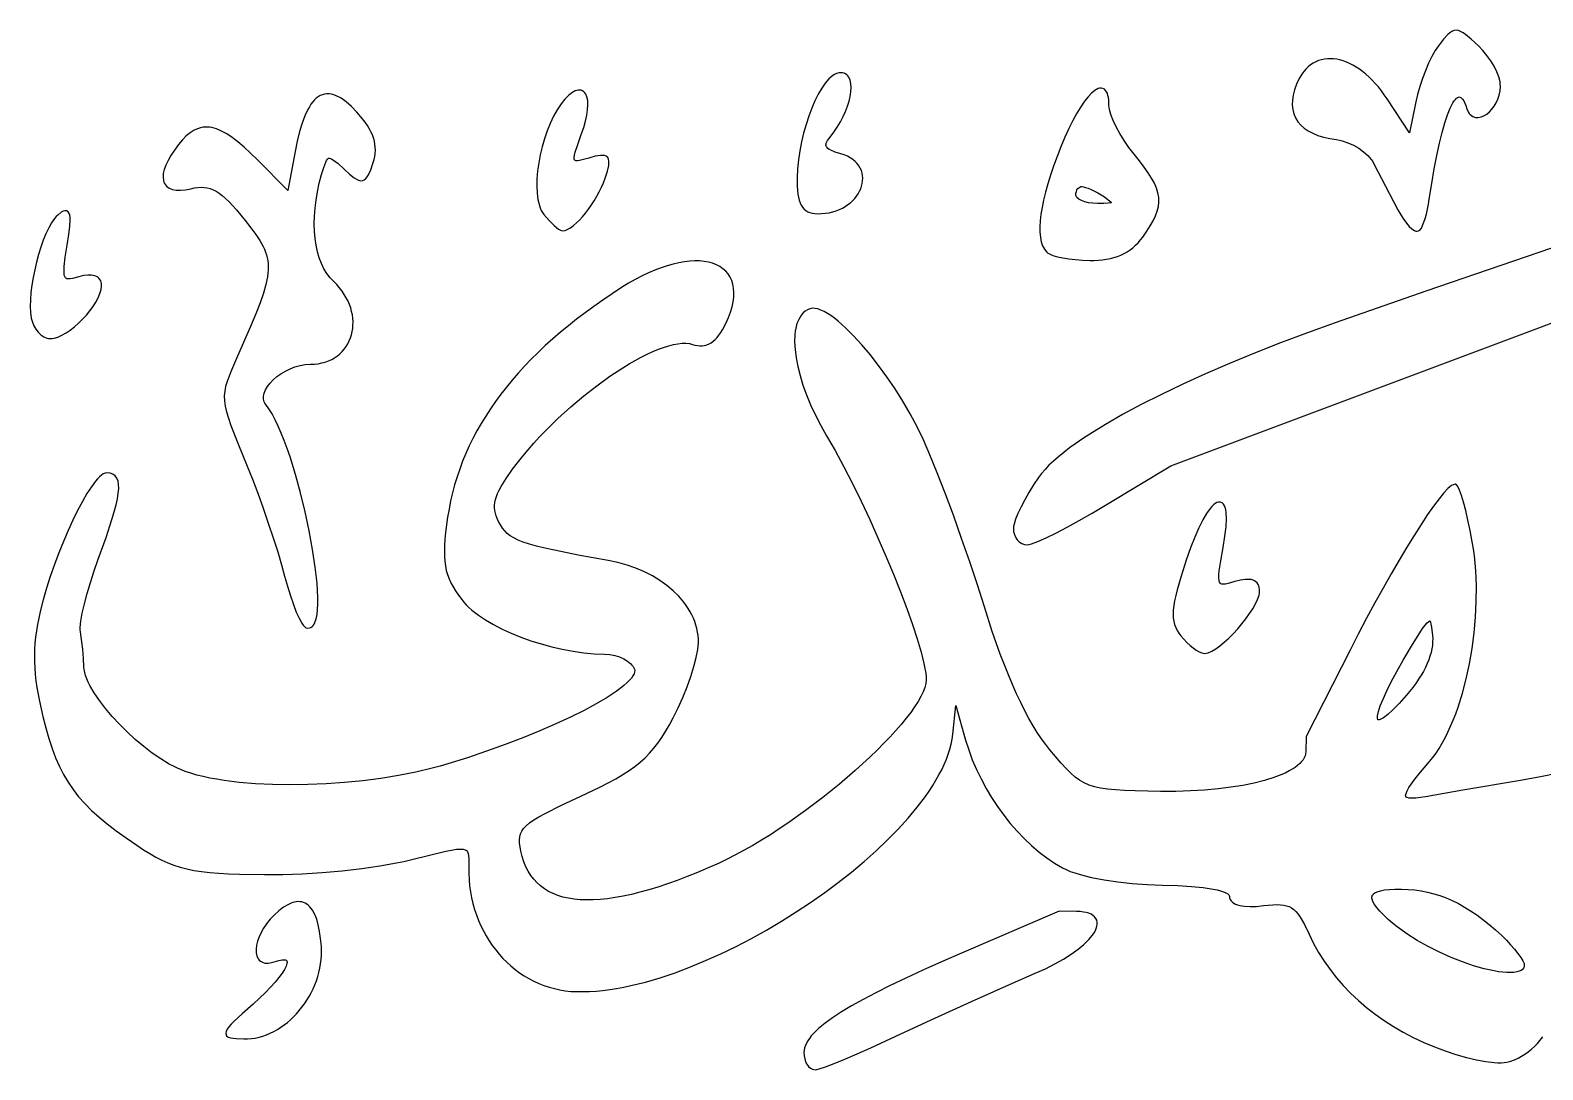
# Model space of a CAD drawing. Extents: x -592 to 638, y 287 to 852.
# Drawn here: x -483.6 to -407.8, y 498.1 to 550.2 of the extents above; entities that cross this region are included whole.
import ezdxf

# ---------------------------------------------------------------- set-up
doc = ezdxf.new("R2010")
doc.units = 0
doc.layers.add('COUCHE_1', color=18, linetype='CONTINUOUS')

msp = doc.modelspace()

# ---------------------------------------------------------------- linework, layer by layer
at = {"layer": 'COUCHE_1'}
for points in [[(-412.021, 550.156), (-412.135, 550.172), (-412.248, 550.158), (-412.355, 550.116), (-412.456, 550.049), (-412.556, 549.96), (-412.765, 549.724), (-413.018, 549.397), (-413.181, 549.153), (-413.348, 548.855), (-413.513, 548.516), (-413.671, 548.145), (-413.819, 547.755), (-413.952, 547.355), (-414.066, 546.958), (-414.156, 546.575), (-414.473, 545.027), (-415.589, 546.728), (-415.732, 546.938), (-415.88, 547.138), (-416.03, 547.327), (-416.184, 547.504), (-416.339, 547.67), (-416.497, 547.824), (-416.657, 547.967), (-416.818, 548.098), (-416.98, 548.217), (-417.142, 548.325), (-417.306, 548.42), (-417.469, 548.504), (-417.632, 548.575), (-417.794, 548.634), (-417.955, 548.681), (-418.116, 548.715), (-418.274, 548.737), (-418.43, 548.745), (-418.584, 548.741), (-418.735, 548.723), (-418.882, 548.692), (-419.026, 548.648), (-419.164, 548.59), (-419.298, 548.518), (-419.426, 548.434), (-419.548, 548.336), (-419.663, 548.224), (-419.772, 548.1), (-419.873, 547.962), (-419.966, 547.811), (-420.051, 547.648), (-420.128, 547.471), (-420.227, 547.192), (-420.295, 546.925), (-420.334, 546.67), (-420.343, 546.427), (-420.32, 546.196), (-420.267, 545.978), (-420.182, 545.775), (-420.067, 545.587), (-419.921, 545.416), (-419.747, 545.261), (-419.544, 545.124), (-419.314, 545.004), (-419.056, 544.9), (-418.772, 544.812), (-418.461, 544.741), (-418.126, 544.687), (-417.983, 544.663), (-417.844, 544.63), (-417.559, 544.535), (-417.28, 544.409), (-417.015, 544.255), (-416.772, 544.08), (-416.559, 543.888), (-416.468, 543.79), (-416.386, 543.689), (-416.316, 543.587), (-416.257, 543.482), (-415.681, 542.362), (-415.048, 541.165), (-414.905, 540.916), (-414.76, 540.692), (-414.617, 540.498), (-414.479, 540.338), (-414.347, 540.214), (-414.223, 540.132), (-414.155, 540.106), (-414.086, 540.096), (-414.013, 540.109), (-413.95, 540.15), (-413.877, 540.249), (-413.811, 540.381), (-413.746, 540.547), (-413.684, 540.741), (-413.624, 540.96), (-413.568, 541.198), (-413.519, 541.448), (-413.478, 541.704), (-413.359, 542.496), (-413.234, 543.229), (-413.105, 543.9), (-412.972, 544.508), (-412.837, 545.052), (-412.7, 545.528), (-412.563, 545.934), (-412.426, 546.268), (-412.292, 546.528), (-412.228, 546.627), (-412.166, 546.707), (-412.108, 546.766), (-412.056, 546.805), (-412.012, 546.825), (-411.976, 546.83), (-411.941, 546.825), (-411.903, 546.807), (-411.858, 546.77), (-411.808, 546.711), (-411.755, 546.629), (-411.702, 546.523), (-411.649, 546.395), (-411.595, 546.238), (-411.527, 546.078), (-411.48, 546.005), (-411.428, 545.945), (-411.371, 545.894), (-411.305, 545.852), (-411.171, 545.805), (-411.027, 545.797), (-410.882, 545.826), (-410.739, 545.886), (-410.6, 545.972), (-410.467, 546.083), (-410.341, 546.215), (-410.227, 546.367), (-410.126, 546.537), (-410.041, 546.722), (-409.975, 546.921), (-409.932, 547.131), (-409.914, 547.35), (-409.919, 547.462), (-409.935, 547.582), (-409.999, 547.83), (-410.101, 548.095), (-410.236, 548.368), (-410.4, 548.641), (-410.588, 548.908), (-410.796, 549.161), (-411.02, 549.39), (-411.38, 549.721), (-411.664, 549.961), (-411.789, 550.048), (-411.907, 550.114)], [(-442.808, 548.014), (-442.888, 548.035), (-442.975, 548.043), (-443.076, 548.034), (-443.177, 548.006), (-443.277, 547.961), (-443.374, 547.901), (-443.469, 547.826), (-443.564, 547.737), (-443.746, 547.525), (-443.925, 547.266), (-444.099, 546.966), (-444.266, 546.63), (-444.425, 546.262), (-444.573, 545.868), (-444.709, 545.452), (-444.831, 545.019), (-444.937, 544.574), (-445.024, 544.122), (-445.091, 543.668), (-445.136, 543.217), (-445.156, 542.775), (-445.152, 542.332), (-445.12, 541.962), (-445.093, 541.799), (-445.058, 541.653), (-445.013, 541.522), (-444.958, 541.404), (-444.892, 541.3), (-444.815, 541.211), (-444.725, 541.136), (-444.626, 541.076), (-444.516, 541.031), (-444.397, 541), (-444.269, 540.981), (-444.132, 540.974), (-443.931, 540.977), (-443.737, 540.994), (-443.551, 541.024), (-443.373, 541.066), (-443.203, 541.119), (-443.041, 541.183), (-442.889, 541.256), (-442.745, 541.338), (-442.612, 541.428), (-442.488, 541.526), (-442.374, 541.631), (-442.271, 541.741), (-442.179, 541.857), (-442.098, 541.977), (-442.028, 542.101), (-441.971, 542.228), (-441.926, 542.357), (-441.893, 542.488), (-441.874, 542.619), (-441.869, 542.751), (-441.877, 542.882), (-441.901, 543.01), (-441.939, 543.136), (-441.992, 543.258), (-442.061, 543.375), (-442.145, 543.486), (-442.245, 543.59), (-442.361, 543.686), (-442.492, 543.773), (-442.638, 543.851), (-442.801, 543.92), (-442.975, 543.976), (-443.258, 544.065), (-443.471, 544.155), (-443.549, 544.2), (-443.611, 544.244), (-443.656, 544.287), (-443.686, 544.329), (-443.703, 544.368), (-443.711, 544.41), (-443.709, 544.456), (-443.696, 544.511), (-443.67, 544.575), (-443.631, 544.646), (-443.504, 544.819), (-443.317, 545.061), (-443.144, 545.315), (-442.988, 545.576), (-442.851, 545.84), (-442.733, 546.103), (-442.635, 546.362), (-442.556, 546.614), (-442.498, 546.855), (-442.463, 547.084), (-442.449, 547.297), (-442.46, 547.491), (-442.498, 547.665), (-442.564, 547.812), (-442.613, 547.88), (-442.669, 547.935), (-442.734, 547.981)], [(-429.915, 547.269), (-429.997, 547.265), (-430.078, 547.244), (-430.159, 547.208), (-430.241, 547.158), (-430.405, 547.024), (-430.578, 546.84), (-430.759, 546.61), (-430.948, 546.334), (-431.142, 546.015), (-431.34, 545.653), (-431.54, 545.251), (-431.74, 544.811), (-431.939, 544.333), (-432.132, 543.836), (-432.305, 543.359), (-432.46, 542.902), (-432.595, 542.467), (-432.711, 542.053), (-432.807, 541.661), (-432.884, 541.292), (-432.941, 540.945), (-432.978, 540.623), (-432.995, 540.324), (-432.992, 540.049), (-432.969, 539.798), (-432.923, 539.572), (-432.856, 539.371), (-432.765, 539.196), (-432.649, 539.048), (-432.591, 539), (-432.517, 538.956), (-432.339, 538.883), (-432.11, 538.816), (-431.841, 538.758), (-431.536, 538.71), (-431.205, 538.671), (-430.856, 538.644), (-430.496, 538.631), (-430.273, 538.632), (-430.058, 538.642), (-429.851, 538.661), (-429.653, 538.689), (-429.462, 538.727), (-429.279, 538.775), (-429.103, 538.833), (-428.935, 538.9), (-428.773, 538.978), (-428.619, 539.066), (-428.472, 539.164), (-428.331, 539.272), (-428.197, 539.39), (-428.07, 539.519), (-427.949, 539.658), (-427.835, 539.807), (-427.632, 540.096), (-427.458, 540.365), (-427.312, 540.619), (-427.195, 540.862), (-427.108, 541.097), (-427.051, 541.328), (-427.027, 541.557), (-427.035, 541.787), (-427.076, 542.019), (-427.15, 542.255), (-427.257, 542.5), (-427.395, 542.755), (-427.565, 543.025), (-427.768, 543.314), (-428.003, 543.624), (-428.27, 543.959), (-428.529, 544.295), (-428.768, 544.642), (-428.985, 544.992), (-429.173, 545.333), (-429.327, 545.655), (-429.441, 545.946), (-429.511, 546.197), (-429.528, 546.299), (-429.533, 546.392), (-429.542, 546.675), (-429.557, 546.799), (-429.58, 546.908), (-429.611, 547.005), (-429.65, 547.088), (-429.7, 547.159), (-429.762, 547.215), (-429.835, 547.252)], [(-468.838, 546.967), (-468.948, 546.938), (-469.054, 546.894), (-469.155, 546.835), (-469.252, 546.763), (-469.345, 546.677), (-469.434, 546.578), (-469.519, 546.465), (-469.6, 546.34), (-469.679, 546.201), (-469.825, 545.886), (-469.961, 545.517), (-470.087, 545.095), (-470.204, 544.618), (-470.312, 544.088), (-470.674, 542.141), (-472.205, 543.674), (-472.55, 544.012), (-472.875, 544.31), (-473.18, 544.57), (-473.468, 544.791), (-473.74, 544.973), (-473.998, 545.118), (-474.246, 545.224), (-474.483, 545.291), (-474.602, 545.31), (-474.716, 545.319), (-474.829, 545.318), (-474.941, 545.307), (-475.05, 545.285), (-475.16, 545.254), (-475.367, 545.164), (-475.57, 545.035), (-475.768, 544.871), (-475.963, 544.673), (-476.159, 544.44), (-476.366, 544.162), (-476.541, 543.898), (-476.684, 543.649), (-476.795, 543.415), (-476.874, 543.197), (-476.921, 542.994), (-476.934, 542.807), (-476.913, 542.639), (-476.887, 542.558), (-476.852, 542.484), (-476.808, 542.417), (-476.754, 542.357), (-476.691, 542.305), (-476.618, 542.258), (-476.459, 542.194), (-476.269, 542.16), (-476.054, 542.154), (-475.812, 542.177), (-475.546, 542.228), (-475.36, 542.266), (-475.188, 542.289), (-475.025, 542.298), (-474.87, 542.292), (-474.72, 542.27), (-474.572, 542.231), (-474.425, 542.174), (-474.276, 542.098), (-474.124, 542.001), (-473.966, 541.881), (-473.801, 541.739), (-473.627, 541.572), (-473.444, 541.379), (-473.249, 541.161), (-472.819, 540.64), (-472.532, 540.274), (-472.285, 539.94), (-472.079, 539.631), (-471.914, 539.337), (-471.847, 539.196), (-471.791, 539.054), (-471.744, 538.912), (-471.707, 538.769), (-471.681, 538.624), (-471.664, 538.474), (-471.657, 538.32), (-471.661, 538.158), (-471.675, 537.99), (-471.699, 537.813), (-471.78, 537.426), (-471.904, 536.992), (-472.072, 536.503), (-472.285, 535.95), (-472.543, 535.325), (-473.196, 533.826), (-473.505, 533.128), (-473.626, 532.836), (-473.724, 532.57), (-473.797, 532.32), (-473.844, 532.079), (-473.864, 531.837), (-473.856, 531.588), (-473.819, 531.325), (-473.753, 531.038), (-473.657, 530.72), (-473.531, 530.359), (-473.188, 529.48), (-472.714, 528.324), (-472.454, 527.671), (-472.187, 526.962), (-471.918, 526.22), (-471.657, 525.468), (-471.41, 524.728), (-471.187, 524.022), (-470.994, 523.375), (-470.839, 522.808), (-470.699, 522.298), (-470.553, 521.821), (-470.403, 521.388), (-470.254, 521.008), (-470.111, 520.692), (-469.976, 520.449), (-469.91, 520.354), (-469.844, 520.28), (-469.771, 520.223), (-469.689, 520.198), (-469.601, 520.207), (-469.527, 520.234), (-469.462, 520.278), (-469.407, 520.334), (-469.36, 520.402), (-469.319, 520.481), (-469.258, 520.659), (-469.215, 520.877), (-469.187, 521.13), (-469.174, 521.417), (-469.176, 521.734), (-469.19, 522.08), (-469.216, 522.452), (-469.255, 522.848), (-469.305, 523.264), (-469.436, 524.145), (-469.605, 525.073), (-469.807, 526.025), (-470.038, 526.978), (-470.293, 527.908), (-470.568, 528.791), (-470.712, 529.209), (-470.858, 529.606), (-471.008, 529.98), (-471.16, 530.329), (-471.313, 530.648), (-471.468, 530.937), (-471.624, 531.191), (-471.778, 531.403), (-471.826, 531.472), (-471.86, 531.537), (-471.884, 531.605), (-471.898, 531.675), (-471.904, 531.748), (-471.901, 531.824), (-471.888, 531.902), (-471.868, 531.981), (-471.8, 532.149), (-471.699, 532.318), (-471.569, 532.487), (-471.41, 532.651), (-471.228, 532.808), (-471.025, 532.954), (-470.804, 533.086), (-470.569, 533.2), (-470.323, 533.294), (-470.069, 533.365), (-469.811, 533.41), (-469.547, 533.426), (-469.351, 533.434), (-469.159, 533.456), (-468.976, 533.491), (-468.801, 533.54), (-468.636, 533.601), (-468.48, 533.673), (-468.333, 533.757), (-468.197, 533.851), (-468.071, 533.955), (-467.955, 534.068), (-467.85, 534.19), (-467.756, 534.319), (-467.672, 534.456), (-467.6, 534.599), (-467.54, 534.749), (-467.491, 534.903), (-467.453, 535.062), (-467.427, 535.225), (-467.414, 535.391), (-467.412, 535.56), (-467.423, 535.731), (-467.445, 535.903), (-467.481, 536.076), (-467.529, 536.25), (-467.59, 536.423), (-467.664, 536.595), (-467.75, 536.765), (-467.85, 536.933), (-467.964, 537.099), (-468.091, 537.261), (-468.231, 537.418), (-468.382, 537.568), (-468.565, 537.761), (-468.728, 537.976), (-468.872, 538.215), (-468.999, 538.477), (-469.107, 538.762), (-469.196, 539.066), (-469.265, 539.39), (-469.316, 539.731), (-469.346, 540.089), (-469.357, 540.462), (-469.347, 540.848), (-469.317, 541.247), (-469.266, 541.656), (-469.194, 542.074), (-469.102, 542.5), (-468.988, 542.933), (-468.878, 543.298), (-468.78, 543.56), (-468.735, 543.647), (-468.692, 543.707), (-468.656, 543.741), (-468.625, 543.755), (-468.59, 543.758), (-468.54, 543.747), (-468.471, 543.716), (-468.386, 543.662), (-468.164, 543.486), (-467.877, 543.224), (-467.585, 542.959), (-467.348, 542.77), (-467.242, 542.702), (-467.142, 542.655), (-467.042, 542.631), (-466.942, 542.634), (-466.849, 542.67), (-466.77, 542.733), (-466.703, 542.816), (-466.642, 542.919), (-466.527, 543.181), (-466.403, 543.534), (-466.356, 543.69), (-466.322, 543.845), (-466.3, 544), (-466.291, 544.154), (-466.296, 544.308), (-466.313, 544.462), (-466.343, 544.616), (-466.387, 544.77), (-466.444, 544.925), (-466.515, 545.081), (-466.598, 545.238), (-466.695, 545.397), (-466.805, 545.559), (-466.93, 545.724), (-467.217, 546.062), (-467.492, 546.346), (-467.755, 546.577), (-467.884, 546.675), (-468.009, 546.759), (-468.133, 546.83), (-468.255, 546.888), (-468.375, 546.932), (-468.493, 546.963), (-468.61, 546.979), (-468.726, 546.98)], [(-457.846, 540.93), (-457.583, 540.626), (-457.331, 540.377), (-457.216, 540.278), (-457.111, 540.201), (-457.014, 540.147), (-456.922, 540.122), (-456.785, 540.141), (-456.65, 540.194), (-456.511, 540.275), (-456.368, 540.381), (-456.22, 540.509), (-456.07, 540.659), (-455.917, 540.826), (-455.765, 541.009), (-455.615, 541.205), (-455.469, 541.412), (-455.328, 541.628), (-455.195, 541.85), (-455.072, 542.075), (-454.96, 542.302), (-454.862, 542.529), (-454.78, 542.751), (-454.667, 543.109), (-454.601, 543.389), (-454.586, 543.507), (-454.587, 543.612), (-454.606, 543.707), (-454.651, 543.791), (-454.722, 543.853), (-454.81, 543.889), (-454.908, 543.901), (-455.017, 543.898), (-455.271, 543.852), (-455.595, 543.763), (-455.931, 543.669), (-456.061, 543.641), (-456.165, 543.627), (-456.24, 543.627), (-456.285, 543.637), (-456.305, 543.65), (-456.318, 543.671), (-456.328, 543.719), (-456.326, 543.8), (-456.308, 543.913), (-456.274, 544.056), (-456.154, 544.436), (-455.973, 544.942), (-455.854, 545.292), (-455.762, 545.618), (-455.697, 545.918), (-455.658, 546.19), (-455.643, 546.432), (-455.653, 546.644), (-455.688, 546.826), (-455.749, 546.973), (-455.794, 547.039), (-455.847, 547.092), (-455.908, 547.134), (-455.976, 547.162), (-456.05, 547.174), (-456.126, 547.172), (-456.203, 547.157), (-456.284, 547.128), (-456.443, 547.038), (-456.614, 546.9), (-456.795, 546.715), (-456.987, 546.48), (-457.187, 546.186), (-457.372, 545.859), (-457.54, 545.504), (-457.691, 545.128), (-457.825, 544.736), (-457.939, 544.334), (-458.034, 543.926), (-458.109, 543.519), (-458.162, 543.118), (-458.194, 542.728), (-458.202, 542.356), (-458.186, 542.006), (-458.144, 541.683), (-458.076, 541.394), (-458.03, 541.261), (-457.977, 541.139), (-457.915, 541.028)], [(-429.565, 541.498), (-429.795, 541.484), (-430.109, 541.482), (-430.341, 541.495), (-430.554, 541.527), (-430.746, 541.575), (-430.909, 541.637), (-431.039, 541.709), (-431.133, 541.787), (-431.161, 541.822), (-431.181, 541.857), (-431.191, 541.89), (-431.195, 541.923), (-431.186, 542.012), (-431.165, 542.095), (-431.134, 542.169), (-431.094, 542.231), (-431.047, 542.279), (-430.998, 542.313), (-430.946, 542.332), (-430.892, 542.338), (-430.814, 542.327), (-430.704, 542.296), (-430.57, 542.247), (-430.42, 542.183), (-430.091, 542.015), (-429.761, 541.814), (-429.563, 541.674), (-429.437, 541.565), (-429.408, 541.531), (-429.421, 541.525)], [(-481.859, 541.123), (-481.946, 541.097), (-482.033, 541.051), (-482.212, 540.908), (-482.292, 540.829), (-482.37, 540.737), (-482.518, 540.523), (-482.662, 540.265), (-482.801, 539.972), (-482.933, 539.648), (-483.056, 539.3), (-483.171, 538.933), (-483.275, 538.552), (-483.366, 538.165), (-483.444, 537.776), (-483.507, 537.392), (-483.552, 537.018), (-483.58, 536.66), (-483.587, 536.323), (-483.573, 536.014), (-483.535, 535.737), (-483.481, 535.537), (-483.402, 535.35), (-483.302, 535.179), (-483.184, 535.029), (-483.05, 534.903), (-482.904, 534.805), (-482.749, 534.741), (-482.665, 534.723), (-482.582, 534.716), (-482.49, 534.72), (-482.394, 534.735), (-482.201, 534.791), (-481.999, 534.881), (-481.792, 534.999), (-481.583, 535.142), (-481.373, 535.306), (-481.167, 535.488), (-480.967, 535.684), (-480.777, 535.891), (-480.6, 536.105), (-480.44, 536.323), (-480.3, 536.542), (-480.183, 536.759), (-480.093, 536.97), (-480.034, 537.174), (-480.011, 537.366), (-480.015, 537.454), (-480.03, 537.535), (-480.056, 537.611), (-480.095, 537.679), (-480.144, 537.74), (-480.204, 537.791), (-480.272, 537.832), (-480.35, 537.864), (-480.516, 537.898), (-480.709, 537.9), (-480.925, 537.871), (-481.161, 537.812), (-481.468, 537.731), (-481.584, 537.712), (-481.678, 537.708), (-481.747, 537.717), (-481.793, 537.737), (-481.828, 537.768), (-481.857, 537.819), (-481.88, 537.9), (-481.894, 538.013), (-481.895, 538.158), (-481.885, 538.335), (-481.831, 538.795), (-481.735, 539.397), (-481.653, 539.925), (-481.602, 540.346), (-481.585, 540.665), (-481.59, 540.792), (-481.605, 540.899), (-481.635, 540.99), (-481.686, 541.068), (-481.767, 541.117)], [(-426.317, 520.904), (-426.309, 520.717), (-426.285, 520.544), (-426.245, 520.382), (-426.188, 520.23), (-426.116, 520.085), (-426.03, 519.947), (-425.929, 519.813), (-425.782, 519.64), (-425.626, 519.479), (-425.467, 519.333), (-425.309, 519.205), (-425.154, 519.097), (-425.007, 519.013), (-424.869, 518.956), (-424.743, 518.934), (-424.654, 518.941), (-424.563, 518.962), (-424.381, 519.037), (-424.182, 519.154), (-423.971, 519.306), (-423.752, 519.488), (-423.528, 519.694), (-423.302, 519.921), (-423.081, 520.162), (-422.868, 520.414), (-422.667, 520.669), (-422.483, 520.925), (-422.321, 521.175), (-422.186, 521.415), (-422.08, 521.641), (-422.012, 521.847), (-421.992, 521.946), (-421.984, 522.038), (-421.987, 522.138), (-422, 522.231), (-422.023, 522.317), (-422.058, 522.395), (-422.105, 522.465), (-422.164, 522.524), (-422.234, 522.571), (-422.313, 522.607), (-422.399, 522.631), (-422.495, 522.644), (-422.702, 522.641), (-422.944, 522.603), (-423.219, 522.532), (-423.564, 522.438), (-423.696, 522.412), (-423.802, 522.403), (-423.88, 522.41), (-423.931, 522.428), (-423.965, 522.458), (-423.994, 522.509), (-424.016, 522.593), (-424.027, 522.714), (-424.024, 522.872), (-424.007, 523.067), (-423.933, 523.575), (-423.813, 524.249), (-423.72, 524.808), (-423.665, 525.286), (-423.645, 525.682), (-423.659, 525.997), (-423.678, 526.129), (-423.706, 526.242), (-423.744, 526.338), (-423.795, 526.419), (-423.862, 526.482), (-423.946, 526.518), (-424.036, 526.522), (-424.125, 526.497), (-424.209, 526.451), (-424.292, 526.387), (-424.375, 526.305), (-424.462, 526.204), (-424.639, 525.952), (-424.829, 525.627), (-425.027, 525.23), (-425.233, 524.761), (-425.444, 524.221), (-425.658, 523.611), (-425.92, 522.8), (-426.114, 522.127), (-426.187, 521.835), (-426.243, 521.57), (-426.284, 521.328), (-426.308, 521.107)], [(-413.352, 519.157), (-413.392, 518.977), (-413.444, 518.794), (-413.509, 518.608), (-413.586, 518.419), (-413.675, 518.226), (-413.777, 518.031), (-413.891, 517.834), (-414.018, 517.634), (-414.156, 517.432), (-414.306, 517.229), (-414.645, 516.815), (-414.996, 516.426), (-415.303, 516.112), (-415.564, 515.875), (-415.779, 515.711), (-415.866, 515.658), (-415.938, 515.622), (-415.994, 515.605), (-416.03, 515.601), (-416.045, 515.604), (-416.051, 515.609), (-416.06, 515.623), (-416.07, 515.66), (-416.074, 515.719), (-416.068, 515.798), (-416.024, 516.018), (-415.934, 516.301), (-415.798, 516.647), (-415.614, 517.052), (-415.384, 517.514), (-415.107, 518.03), (-414.782, 518.599), (-414.317, 519.385), (-413.956, 519.967), (-413.811, 520.182), (-413.688, 520.349), (-413.587, 520.468), (-413.51, 520.537), (-413.463, 520.562), (-413.458, 520.556), (-413.426, 520.496), (-413.395, 520.391), (-413.367, 520.244), (-413.318, 519.838), (-413.308, 519.673), (-413.31, 519.505), (-413.325, 519.333)], [(-409.244, 502.939), (-409.407, 502.929), (-409.59, 502.932), (-409.79, 502.947), (-410.005, 502.973), (-410.233, 503.012), (-410.726, 503.122), (-411.256, 503.275), (-411.813, 503.466), (-412.385, 503.692), (-412.961, 503.95), (-413.531, 504.237), (-414.084, 504.548), (-414.61, 504.881), (-414.858, 505.054), (-415.096, 505.231), (-415.321, 505.412), (-415.533, 505.595), (-415.761, 505.811), (-415.953, 506.009), (-416.106, 506.19), (-416.222, 506.353), (-416.301, 506.497), (-416.343, 506.621), (-416.351, 506.67), (-416.352, 506.716), (-416.346, 506.757), (-416.334, 506.794), (-416.315, 506.829), (-416.291, 506.86), (-416.208, 506.928), (-416.088, 506.988), (-415.926, 507.038), (-415.723, 507.077), (-415.48, 507.103), (-415.198, 507.117), (-414.877, 507.117), (-414.541, 507.104), (-414.211, 507.074), (-413.888, 507.028), (-413.569, 506.966), (-413.254, 506.886), (-412.943, 506.789), (-412.634, 506.674), (-412.327, 506.541), (-412.021, 506.39), (-411.716, 506.22), (-411.41, 506.03), (-411.103, 505.822), (-410.794, 505.593), (-410.483, 505.344), (-410.169, 505.074), (-409.851, 504.784), (-409.618, 504.555), (-409.402, 504.326), (-409.206, 504.101), (-409.036, 503.887), (-408.897, 503.692), (-408.794, 503.524), (-408.732, 503.39), (-408.72, 503.345), (-408.717, 503.316), (-408.729, 503.228), (-408.76, 503.155), (-408.81, 503.094), (-408.883, 503.04), (-408.979, 502.996), (-409.1, 502.962)], [(-473.554, 499.663), (-473.427, 499.639), (-473.274, 499.623), (-472.891, 499.606), (-472.696, 499.607), (-472.502, 499.623), (-472.309, 499.651), (-472.118, 499.693), (-471.929, 499.747), (-471.742, 499.813), (-471.559, 499.891), (-471.379, 499.979), (-471.203, 500.079), (-471.031, 500.188), (-470.864, 500.306), (-470.701, 500.434), (-470.543, 500.571), (-470.391, 500.716), (-470.245, 500.868), (-470.104, 501.028), (-469.971, 501.195), (-469.844, 501.369), (-469.725, 501.548), (-469.613, 501.733), (-469.509, 501.924), (-469.413, 502.119), (-469.326, 502.318), (-469.248, 502.521), (-469.18, 502.728), (-469.122, 502.938), (-469.073, 503.151), (-469.036, 503.365), (-469.009, 503.582), (-468.994, 503.8), (-468.99, 504.018), (-468.999, 504.237), (-469.035, 504.636), (-469.086, 504.996), (-469.152, 505.318), (-469.232, 505.602), (-469.329, 505.848), (-469.44, 506.055), (-469.504, 506.146), (-469.572, 506.227), (-469.644, 506.297), (-469.721, 506.357), (-469.803, 506.406), (-469.889, 506.445), (-469.98, 506.471), (-470.073, 506.486), (-470.17, 506.488), (-470.268, 506.48), (-470.369, 506.46), (-470.473, 506.429), (-470.681, 506.337), (-470.9, 506.204), (-471.128, 506.029), (-471.366, 505.814), (-471.568, 505.602), (-471.745, 505.383), (-471.896, 505.161), (-472.022, 504.938), (-472.123, 504.718), (-472.198, 504.504), (-472.246, 504.299), (-472.269, 504.106), (-472.263, 503.927), (-472.228, 503.767), (-472.197, 503.691), (-472.158, 503.623), (-472.11, 503.562), (-472.053, 503.509), (-471.988, 503.466), (-471.915, 503.433), (-471.836, 503.412), (-471.751, 503.402), (-471.661, 503.403), (-471.563, 503.415), (-471.365, 503.47), (-471.135, 503.543), (-470.959, 503.577), (-470.829, 503.578), (-470.79, 503.569), (-470.762, 503.557), (-470.743, 503.544), (-470.731, 503.529), (-470.722, 503.508), (-470.717, 503.478), (-470.718, 503.437), (-470.726, 503.387), (-470.771, 503.252), (-470.852, 503.088), (-470.971, 502.898), (-471.127, 502.685), (-471.319, 502.452), (-471.545, 502.2), (-471.805, 501.931), (-472.098, 501.649), (-472.424, 501.353), (-472.972, 500.867), (-473.374, 500.492), (-473.524, 500.341), (-473.639, 500.21), (-473.724, 500.094), (-473.777, 499.986), (-473.793, 499.874), (-473.75, 499.769), (-473.662, 499.702)], [(-444.382, 498.083), (-444.258, 498.061), (-444.169, 498.072), (-444.055, 498.101), (-443.739, 498.206), (-443.306, 498.372), (-442.771, 498.591), (-442.152, 498.857), (-441.464, 499.161), (-439.956, 499.858), (-438.255, 500.652), (-436.419, 501.49), (-434.67, 502.271), (-433.228, 502.896), (-432.716, 503.126), (-432.242, 503.365), (-431.81, 503.61), (-431.422, 503.857), (-431.079, 504.104), (-430.785, 504.348), (-430.541, 504.587), (-430.351, 504.816), (-430.274, 504.93), (-430.213, 505.039), (-430.166, 505.147), (-430.134, 505.253), (-430.119, 505.358), (-430.122, 505.459), (-430.145, 505.557), (-430.188, 505.648), (-430.251, 505.728), (-430.332, 505.798), (-430.428, 505.856), (-430.541, 505.904), (-430.669, 505.941), (-430.813, 505.969), (-430.973, 505.987), (-431.15, 505.994), (-432.029, 506.009), (-436.922, 503.902), (-437.929, 503.463), (-438.86, 503.047), (-439.716, 502.652), (-440.499, 502.277), (-441.211, 501.922), (-441.853, 501.585), (-442.427, 501.265), (-442.935, 500.961), (-443.378, 500.672), (-443.759, 500.396), (-444.079, 500.133), (-444.339, 499.88), (-444.449, 499.756), (-444.543, 499.635), (-444.624, 499.515), (-444.691, 499.396), (-444.743, 499.278), (-444.781, 499.161), (-444.805, 499.045), (-444.814, 498.93), (-444.807, 498.765), (-444.779, 498.609), (-444.733, 498.466), (-444.67, 498.338), (-444.591, 498.229), (-444.495, 498.142)]]:
    msp.add_lwpolyline(points, close=True, dxfattribs=at)
for points in [[(-396.079, 543.108), (-413.66, 537.084), (-418.19, 535.5), (-419.583, 535.001), (-420.934, 534.494), (-422.239, 533.981), (-423.492, 533.464), (-424.691, 532.946), (-425.83, 532.429), (-426.906, 531.915), (-427.914, 531.405), (-428.851, 530.903), (-429.711, 530.41), (-430.492, 529.929), (-430.851, 529.693), (-431.189, 529.461), (-431.504, 529.233), (-431.797, 529.008), (-432.067, 528.788), (-432.314, 528.573), (-432.536, 528.362), (-432.734, 528.155), (-432.907, 527.954), (-433.054, 527.758), (-433.305, 527.382), (-433.539, 527.004), (-433.751, 526.632), (-433.937, 526.277), (-434.091, 525.949), (-434.21, 525.656), (-434.287, 525.409), (-434.309, 525.301), (-434.318, 525.205), (-434.307, 525.044), (-434.27, 524.893), (-434.209, 524.754), (-434.126, 524.632), (-434.024, 524.529), (-433.905, 524.449), (-433.771, 524.397), (-433.626, 524.377), (-433.527, 524.389), (-433.406, 524.421), (-433.094, 524.538), (-432.684, 524.722), (-432.192, 524.964), (-431.632, 525.258), (-431.019, 525.594), (-430.37, 525.966), (-429.7, 526.365), (-426.439, 528.342), (-406.791, 535.697)], [(-406.92, 512.952), (-407.997, 512.723), (-409.014, 512.537), (-411.803, 512.071), (-413.662, 511.75), (-413.925, 511.707), (-414.15, 511.68), (-414.336, 511.67), (-414.48, 511.677), (-414.583, 511.701), (-414.612, 511.714), (-414.634, 511.73), (-414.647, 511.745), (-414.656, 511.762), (-414.662, 511.784), (-414.663, 511.813), (-414.643, 511.911), (-414.589, 512.041), (-414.497, 512.205), (-414.367, 512.401), (-414.2, 512.628), (-413.995, 512.887), (-413.472, 513.506), (-413.305, 513.71), (-413.142, 513.933), (-412.984, 514.172), (-412.832, 514.427), (-412.685, 514.698), (-412.544, 514.982), (-412.408, 515.28), (-412.279, 515.589), (-412.155, 515.911), (-412.037, 516.244), (-411.821, 516.936), (-411.631, 517.662), (-411.469, 518.413), (-411.336, 519.183), (-411.233, 519.966), (-411.161, 520.753), (-411.122, 521.539), (-411.118, 522.316), (-411.129, 522.7), (-411.149, 523.079), (-411.179, 523.452), (-411.218, 523.819), (-411.266, 524.178), (-411.325, 524.53), (-411.433, 525.092), (-411.544, 525.617), (-411.655, 526.094), (-411.764, 526.51), (-411.867, 526.856), (-411.961, 527.123), (-412.048, 527.302), (-412.102, 527.37), (-412.183, 527.411), (-412.283, 527.391), (-412.367, 527.347), (-412.452, 527.284), (-412.544, 527.202), (-412.75, 526.982), (-412.989, 526.687), (-413.261, 526.321), (-413.561, 525.89), (-413.887, 525.398), (-414.235, 524.85), (-414.604, 524.253), (-414.988, 523.61), (-415.386, 522.927), (-415.793, 522.21), (-416.206, 521.464), (-416.622, 520.694), (-417.038, 519.905), (-417.45, 519.103), (-419.654, 514.759), (-419.667, 513.998), (-419.677, 513.896), (-419.703, 513.798), (-419.745, 513.7), (-419.803, 513.603), (-419.879, 513.506), (-419.971, 513.41), (-420.08, 513.314), (-420.205, 513.221), (-420.346, 513.129), (-420.503, 513.039), (-420.675, 512.952), (-420.861, 512.869), (-421.276, 512.709), (-421.743, 512.564), (-422.259, 512.433), (-422.821, 512.318), (-423.424, 512.22), (-424.065, 512.14), (-424.741, 512.079), (-425.449, 512.037), (-426.185, 512.017), (-426.945, 512.018), (-428.224, 512.044), (-428.749, 512.063), (-429.207, 512.09), (-429.606, 512.127), (-429.955, 512.178), (-430.26, 512.246), (-430.531, 512.332), (-430.775, 512.44), (-431.003, 512.573), (-431.223, 512.735), (-431.444, 512.929), (-431.673, 513.16), (-431.919, 513.431), (-432.488, 514.101), (-432.7, 514.367), (-432.91, 514.656), (-433.121, 514.971), (-433.33, 515.31), (-433.539, 515.673), (-433.747, 516.061), (-433.954, 516.473), (-434.16, 516.91), (-434.365, 517.371), (-434.57, 517.856), (-434.773, 518.365), (-434.976, 518.899), (-435.177, 519.456), (-435.378, 520.038), (-435.775, 521.274), (-436.124, 522.375), (-436.508, 523.529), (-436.913, 524.701), (-437.327, 525.857), (-437.739, 526.963), (-438.134, 527.985), (-438.502, 528.888), (-438.83, 529.64), (-439.144, 530.29), (-439.49, 530.937), (-439.861, 531.575), (-440.253, 532.197), (-440.66, 532.798), (-441.076, 533.37), (-441.496, 533.909), (-441.915, 534.406), (-442.327, 534.857), (-442.726, 535.256), (-443.108, 535.594), (-443.292, 535.74), (-443.469, 535.869), (-443.64, 535.98), (-443.804, 536.072), (-443.962, 536.145), (-444.112, 536.198), (-444.256, 536.228), (-444.393, 536.235), (-444.523, 536.214), (-444.639, 536.164), (-444.749, 536.088), (-444.847, 536.001), (-444.934, 535.902), (-445.011, 535.791), (-445.078, 535.669), (-445.135, 535.537), (-445.182, 535.396), (-445.22, 535.245), (-445.249, 535.086), (-445.269, 534.917), (-445.283, 534.56), (-445.263, 534.172), (-445.211, 533.757), (-445.127, 533.319), (-445.011, 532.86), (-444.864, 532.383), (-444.687, 531.891), (-444.48, 531.389), (-444.243, 530.877), (-443.978, 530.361), (-443.686, 529.844), (-443.257, 529.097), (-442.822, 528.293), (-442.385, 527.442), (-441.95, 526.557), (-441.522, 525.649), (-441.106, 524.73), (-440.708, 523.812), (-440.331, 522.907), (-439.981, 522.027), (-439.662, 521.184), (-439.38, 520.389), (-439.14, 519.656), (-438.945, 518.997), (-438.802, 518.422), (-438.751, 518.172), (-438.715, 517.948), (-438.693, 517.752), (-438.688, 517.59), (-438.706, 517.416), (-438.756, 517.221), (-438.838, 517.005), (-438.952, 516.77), (-439.096, 516.518), (-439.268, 516.251), (-439.468, 515.971), (-439.693, 515.678), (-439.942, 515.375), (-440.215, 515.062), (-440.508, 514.742), (-440.822, 514.414), (-441.154, 514.082), (-441.502, 513.745), (-442.246, 513.064), (-443.041, 512.382), (-443.875, 511.708), (-444.737, 511.054), (-445.616, 510.429), (-446.058, 510.131), (-446.5, 509.844), (-446.941, 509.569), (-447.379, 509.307), (-447.812, 509.061), (-448.239, 508.83), (-448.659, 508.617), (-449.071, 508.422), (-449.617, 508.179), (-450.149, 507.954), (-450.666, 507.745), (-451.169, 507.553), (-451.657, 507.379), (-452.13, 507.221), (-452.588, 507.081), (-453.032, 506.957), (-453.46, 506.851), (-453.873, 506.762), (-454.271, 506.69), (-454.653, 506.635), (-455.02, 506.597), (-455.372, 506.576), (-455.707, 506.571), (-456.027, 506.584), (-456.331, 506.613), (-456.62, 506.658), (-456.892, 506.72), (-457.148, 506.799), (-457.388, 506.894), (-457.613, 507.005), (-457.822, 507.132), (-458.015, 507.275), (-458.192, 507.435), (-458.354, 507.611), (-458.501, 507.804), (-458.633, 508.013), (-458.749, 508.239), (-458.85, 508.483), (-458.935, 508.744), (-459.005, 509.023), (-459.045, 509.232), (-459.07, 509.421), (-459.075, 509.59), (-459.06, 509.743), (-459.022, 509.884), (-458.959, 510.019), (-458.865, 510.154), (-458.735, 510.291), (-458.566, 510.433), (-458.353, 510.583), (-458.094, 510.742), (-457.785, 510.914), (-457.007, 511.305), (-455.996, 511.778), (-455.041, 512.232), (-454.624, 512.445), (-454.244, 512.653), (-453.897, 512.857), (-453.58, 513.061), (-453.29, 513.268), (-453.024, 513.481), (-452.778, 513.702), (-452.55, 513.934), (-452.336, 514.179), (-452.133, 514.441), (-451.939, 514.721), (-451.749, 515.022), (-451.561, 515.348), (-451.37, 515.7), (-451.121, 516.202), (-450.887, 516.725), (-450.675, 517.254), (-450.488, 517.774), (-450.333, 518.27), (-450.214, 518.727), (-450.136, 519.13), (-450.115, 519.309), (-450.106, 519.469), (-450.108, 519.649), (-450.123, 519.828), (-450.148, 520.005), (-450.184, 520.18), (-450.231, 520.353), (-450.288, 520.525), (-450.356, 520.694), (-450.433, 520.86), (-450.52, 521.024), (-450.616, 521.185), (-450.721, 521.342), (-450.836, 521.497), (-451.089, 521.794), (-451.376, 522.076), (-451.693, 522.341), (-452.039, 522.587), (-452.413, 522.814), (-452.812, 523.018), (-453.234, 523.199), (-453.678, 523.356), (-454.143, 523.486), (-454.624, 523.588), (-456.132, 523.864), (-457.314, 524.1), (-457.797, 524.207), (-458.215, 524.311), (-458.575, 524.412), (-458.88, 524.513), (-459.138, 524.615), (-459.353, 524.721), (-459.532, 524.832), (-459.682, 524.949), (-459.808, 525.076), (-459.919, 525.216), (-460.019, 525.371), (-460.115, 525.545), (-460.184, 525.691), (-460.239, 525.83), (-460.281, 525.966), (-460.309, 526.099), (-460.322, 526.232), (-460.322, 526.366), (-460.307, 526.503), (-460.277, 526.646), (-460.231, 526.796), (-460.168, 526.955), (-460.089, 527.124), (-459.992, 527.303), (-459.742, 527.704), (-459.417, 528.163), (-459.168, 528.491), (-458.907, 528.818), (-458.635, 529.143), (-458.353, 529.464), (-458.061, 529.782), (-457.762, 530.094), (-457.142, 530.704), (-456.502, 531.288), (-455.85, 531.84), (-455.192, 532.354), (-454.537, 532.826), (-453.893, 533.25), (-453.579, 533.442), (-453.27, 533.62), (-452.967, 533.783), (-452.673, 533.931), (-452.387, 534.062), (-452.111, 534.177), (-451.847, 534.274), (-451.594, 534.354), (-451.355, 534.414), (-451.131, 534.455), (-450.923, 534.477), (-450.732, 534.479), (-450.559, 534.46), (-450.4, 534.42), (-450.278, 534.385), (-450.153, 534.361), (-450.03, 534.35), (-449.91, 534.354), (-449.793, 534.371), (-449.679, 534.404), (-449.569, 534.45), (-449.462, 534.51), (-449.36, 534.584), (-449.261, 534.672), (-449.166, 534.773), (-449.073, 534.887), (-448.984, 535.014), (-448.896, 535.156), (-448.728, 535.476), (-448.6, 535.765), (-448.498, 536.041), (-448.42, 536.305), (-448.365, 536.557), (-448.334, 536.796), (-448.326, 537.023), (-448.34, 537.237), (-448.377, 537.437), (-448.435, 537.624), (-448.515, 537.797), (-448.616, 537.954), (-448.736, 538.095), (-448.876, 538.219), (-449.032, 538.326), (-449.205, 538.417), (-449.394, 538.489), (-449.596, 538.545), (-449.813, 538.584), (-450.043, 538.605), (-450.285, 538.609), (-450.539, 538.596), (-450.805, 538.565), (-451.081, 538.517), (-451.367, 538.452), (-451.663, 538.369), (-451.968, 538.267), (-452.281, 538.148), (-452.602, 538.01), (-452.931, 537.854), (-453.266, 537.679), (-453.606, 537.485), (-453.952, 537.272), (-454.431, 536.96), (-454.896, 536.646), (-455.347, 536.329), (-455.786, 536.008), (-456.211, 535.685), (-456.622, 535.359), (-457.021, 535.029), (-457.406, 534.697), (-457.777, 534.361), (-458.136, 534.023), (-458.481, 533.681), (-458.813, 533.336), (-459.131, 532.988), (-459.437, 532.637), (-459.729, 532.283), (-460.008, 531.925), (-460.273, 531.565), (-460.526, 531.201), (-460.765, 530.833), (-460.99, 530.463), (-461.203, 530.089), (-461.403, 529.712), (-461.589, 529.332), (-461.762, 528.949), (-461.921, 528.562), (-462.068, 528.172), (-462.201, 527.778), (-462.321, 527.381), (-462.428, 526.981), (-462.522, 526.578), (-462.602, 526.171), (-462.67, 525.761), (-462.771, 525), (-462.805, 524.664), (-462.827, 524.355), (-462.836, 524.068), (-462.833, 523.802), (-462.816, 523.553), (-462.785, 523.319), (-462.739, 523.095), (-462.678, 522.881), (-462.601, 522.673), (-462.507, 522.469), (-462.398, 522.267), (-462.271, 522.062), (-462.128, 521.853), (-461.967, 521.634), (-461.858, 521.5), (-461.736, 521.367), (-461.601, 521.235), (-461.455, 521.105), (-461.132, 520.853), (-460.768, 520.608), (-460.369, 520.374), (-459.939, 520.152), (-459.481, 519.943), (-459, 519.748), (-458.5, 519.569), (-457.984, 519.407), (-457.458, 519.265), (-456.925, 519.144), (-456.389, 519.044), (-455.854, 518.969), (-455.325, 518.919), (-454.81, 518.897), (-454.55, 518.877), (-454.301, 518.828), (-454.065, 518.754), (-453.847, 518.658), (-453.657, 518.544), (-453.498, 518.414), (-453.435, 518.348), (-453.381, 518.28), (-453.339, 518.21), (-453.31, 518.145), (-453.296, 518.076), (-453.302, 518.001), (-453.331, 517.912), (-453.384, 517.81), (-453.463, 517.699), (-453.568, 517.578), (-453.697, 517.45), (-453.85, 517.316), (-454.026, 517.176), (-454.224, 517.031), (-454.684, 516.727), (-455.222, 516.408), (-455.833, 516.078), (-456.512, 515.74), (-457.253, 515.397), (-458.049, 515.051), (-458.895, 514.706), (-459.786, 514.365), (-460.716, 514.03), (-461.678, 513.705), (-462.669, 513.392), (-463.053, 513.28), (-463.448, 513.174), (-464.272, 512.98), (-465.13, 512.812), (-466.016, 512.669), (-466.921, 512.552), (-467.837, 512.46), (-468.756, 512.394), (-469.67, 512.355), (-470.571, 512.343), (-471.45, 512.357), (-472.299, 512.398), (-473.111, 512.466), (-473.878, 512.562), (-474.24, 512.62), (-474.589, 512.685), (-474.921, 512.757), (-475.238, 512.835), (-475.536, 512.921), (-475.816, 513.013), (-476.011, 513.088), (-476.211, 513.176), (-476.415, 513.277), (-476.623, 513.388), (-477.047, 513.645), (-477.476, 513.94), (-477.903, 514.267), (-478.324, 514.62), (-478.733, 514.993), (-479.123, 515.381), (-479.489, 515.777), (-479.824, 516.175), (-480.125, 516.569), (-480.384, 516.953), (-480.596, 517.322), (-480.682, 517.497), (-480.755, 517.666), (-480.813, 517.827), (-480.855, 517.98), (-480.883, 518.123), (-480.895, 518.259), (-480.917, 518.679), (-480.958, 519.153), (-481.012, 519.622), (-481.073, 520.022), (-481.082, 520.116), (-481.081, 520.233), (-481.049, 520.549), (-480.979, 520.948), (-480.874, 521.415), (-480.738, 521.935), (-480.575, 522.49), (-480.389, 523.067), (-480.182, 523.65), (-479.789, 524.744), (-479.491, 525.65), (-479.377, 526.038), (-479.287, 526.383), (-479.22, 526.689), (-479.176, 526.958), (-479.155, 527.193), (-479.158, 527.395), (-479.185, 527.569), (-479.241, 527.716), (-479.327, 527.834), (-479.442, 527.918), (-479.579, 527.966), (-479.736, 527.982), (-479.831, 527.969), (-479.926, 527.928), (-480.02, 527.866), (-480.115, 527.786), (-480.213, 527.688), (-480.314, 527.571), (-480.523, 527.291), (-480.745, 526.948), (-480.975, 526.55), (-481.212, 526.104), (-481.452, 525.616), (-481.691, 525.093), (-481.927, 524.542), (-482.157, 523.971), (-482.376, 523.385), (-482.582, 522.792), (-482.771, 522.199), (-482.94, 521.613), (-483.085, 521.041), (-483.16, 520.707), (-483.224, 520.383), (-483.277, 520.065), (-483.319, 519.753), (-483.35, 519.444), (-483.37, 519.137), (-483.38, 518.829), (-483.378, 518.52), (-483.365, 518.208), (-483.34, 517.89), (-483.305, 517.566), (-483.258, 517.231), (-483.131, 516.531), (-482.959, 515.774), (-482.81, 515.197), (-482.655, 514.663), (-482.492, 514.166), (-482.317, 513.703), (-482.127, 513.268), (-481.92, 512.86), (-481.692, 512.472), (-481.44, 512.103), (-481.162, 511.747), (-480.855, 511.402), (-480.516, 511.062), (-480.142, 510.724), (-479.731, 510.385), (-479.278, 510.039), (-478.783, 509.683), (-478.241, 509.312), (-477.908, 509.093), (-477.592, 508.898), (-477.288, 508.723), (-476.988, 508.569), (-476.689, 508.433), (-476.385, 508.315), (-476.069, 508.214), (-475.738, 508.129), (-475.385, 508.058), (-475.006, 507.999), (-474.594, 507.952), (-474.144, 507.915), (-473.651, 507.887), (-473.108, 507.866), (-471.852, 507.842), (-470.935, 507.849), (-469.959, 507.886), (-468.954, 507.951), (-467.95, 508.04), (-466.975, 508.151), (-466.061, 508.281), (-465.236, 508.427), (-464.866, 508.504), (-464.53, 508.585), (-463.521, 508.842), (-462.765, 509.02), (-462.473, 509.077), (-462.233, 509.112), (-462.041, 509.124), (-461.896, 509.116), (-461.791, 509.087), (-461.758, 509.07), (-461.732, 509.051), (-461.683, 508.989), (-461.648, 508.902), (-461.626, 508.782), (-461.615, 508.628), (-461.616, 508.22), (-461.614, 507.905), (-461.598, 507.593), (-461.568, 507.284), (-461.525, 506.981), (-461.469, 506.682), (-461.401, 506.39), (-461.32, 506.103), (-461.227, 505.822), (-461.122, 505.549), (-461.005, 505.282), (-460.878, 505.023), (-460.74, 504.771), (-460.591, 504.528), (-460.433, 504.294), (-460.264, 504.068), (-460.086, 503.852), (-459.899, 503.646), (-459.702, 503.449), (-459.498, 503.263), (-459.285, 503.088), (-459.064, 502.925), (-458.836, 502.773), (-458.6, 502.633), (-458.357, 502.505), (-458.108, 502.39), (-457.853, 502.289), (-457.591, 502.201), (-457.324, 502.127), (-457.052, 502.067), (-456.775, 502.022), (-456.494, 501.992), (-456.208, 501.978), (-455.889, 501.977), (-455.563, 501.987), (-455.232, 502.009), (-454.894, 502.042), (-454.551, 502.086), (-454.202, 502.141), (-453.849, 502.206), (-453.491, 502.281), (-452.764, 502.46), (-452.022, 502.677), (-451.27, 502.928), (-450.509, 503.213), (-449.744, 503.53), (-448.976, 503.875), (-448.208, 504.248), (-447.444, 504.646), (-446.686, 505.067), (-445.938, 505.51), (-445.201, 505.972), (-444.48, 506.451), (-443.777, 506.945), (-443.094, 507.453), (-442.435, 507.973), (-441.803, 508.501), (-441.2, 509.038), (-440.629, 509.579), (-440.094, 510.124), (-439.597, 510.671), (-439.141, 511.218), (-438.73, 511.762), (-438.541, 512.033), (-438.365, 512.303), (-438.201, 512.571), (-438.05, 512.838), (-437.912, 513.103), (-437.788, 513.365), (-437.678, 513.625), (-437.582, 513.883), (-437.501, 514.138), (-437.435, 514.39), (-437.385, 514.639), (-437.351, 514.883), (-437.198, 516.326), (-436.712, 514.589), (-436.559, 514.096), (-436.378, 513.604), (-436.172, 513.117), (-435.941, 512.637), (-435.688, 512.166), (-435.413, 511.706), (-435.119, 511.26), (-434.807, 510.828), (-434.479, 510.414), (-434.136, 510.02), (-433.78, 509.647), (-433.412, 509.298), (-433.035, 508.975), (-432.648, 508.68), (-432.255, 508.415), (-431.856, 508.182), (-431.675, 508.093), (-431.467, 508.008), (-431.235, 507.927), (-430.981, 507.849), (-430.414, 507.707), (-429.779, 507.582), (-429.09, 507.478), (-428.364, 507.397), (-427.613, 507.341), (-426.856, 507.314), (-426.078, 507.291), (-425.393, 507.25), (-424.805, 507.192), (-424.316, 507.118), (-424.112, 507.076), (-423.935, 507.03), (-423.786, 506.981), (-423.668, 506.931), (-423.581, 506.88), (-423.526, 506.834), (-423.502, 506.796), (-423.493, 506.752), (-423.486, 506.681), (-423.457, 506.599), (-423.41, 506.526), (-423.348, 506.463), (-423.273, 506.41), (-423.187, 506.366), (-423.09, 506.329), (-422.981, 506.298), (-422.739, 506.258), (-422.455, 506.243), (-422.134, 506.252), (-421.783, 506.287), (-421.312, 506.335), (-421.114, 506.342), (-420.935, 506.337), (-420.776, 506.318), (-420.632, 506.285), (-420.503, 506.238), (-420.383, 506.174), (-420.271, 506.093), (-420.163, 505.991), (-420.057, 505.867), (-419.951, 505.718), (-419.845, 505.543), (-419.735, 505.342), (-419.499, 504.851), (-419.275, 504.392), (-419.026, 503.944), (-418.751, 503.508), (-418.453, 503.085), (-418.131, 502.675), (-417.787, 502.279), (-417.42, 501.898), (-417.032, 501.531), (-416.623, 501.18), (-416.193, 500.846), (-415.744, 500.527), (-415.275, 500.226), (-414.788, 499.942), (-414.283, 499.677), (-413.76, 499.43), (-413.221, 499.202), (-412.687, 499.002), (-412.147, 498.827), (-411.617, 498.677), (-411.111, 498.558), (-410.642, 498.471), (-410.226, 498.419), (-410.04, 498.408), (-409.872, 498.407), (-409.722, 498.417), (-409.594, 498.439), (-409.4, 498.494), (-409.213, 498.561), (-409.031, 498.642), (-408.855, 498.734), (-408.684, 498.839), (-408.519, 498.956), (-408.36, 499.085), (-408.207, 499.225), (-408.06, 499.376), (-407.919, 499.538), (-407.784, 499.71)]]:
    msp.add_lwpolyline(points, dxfattribs=at)

doc.saveas('drawing.dxf')
